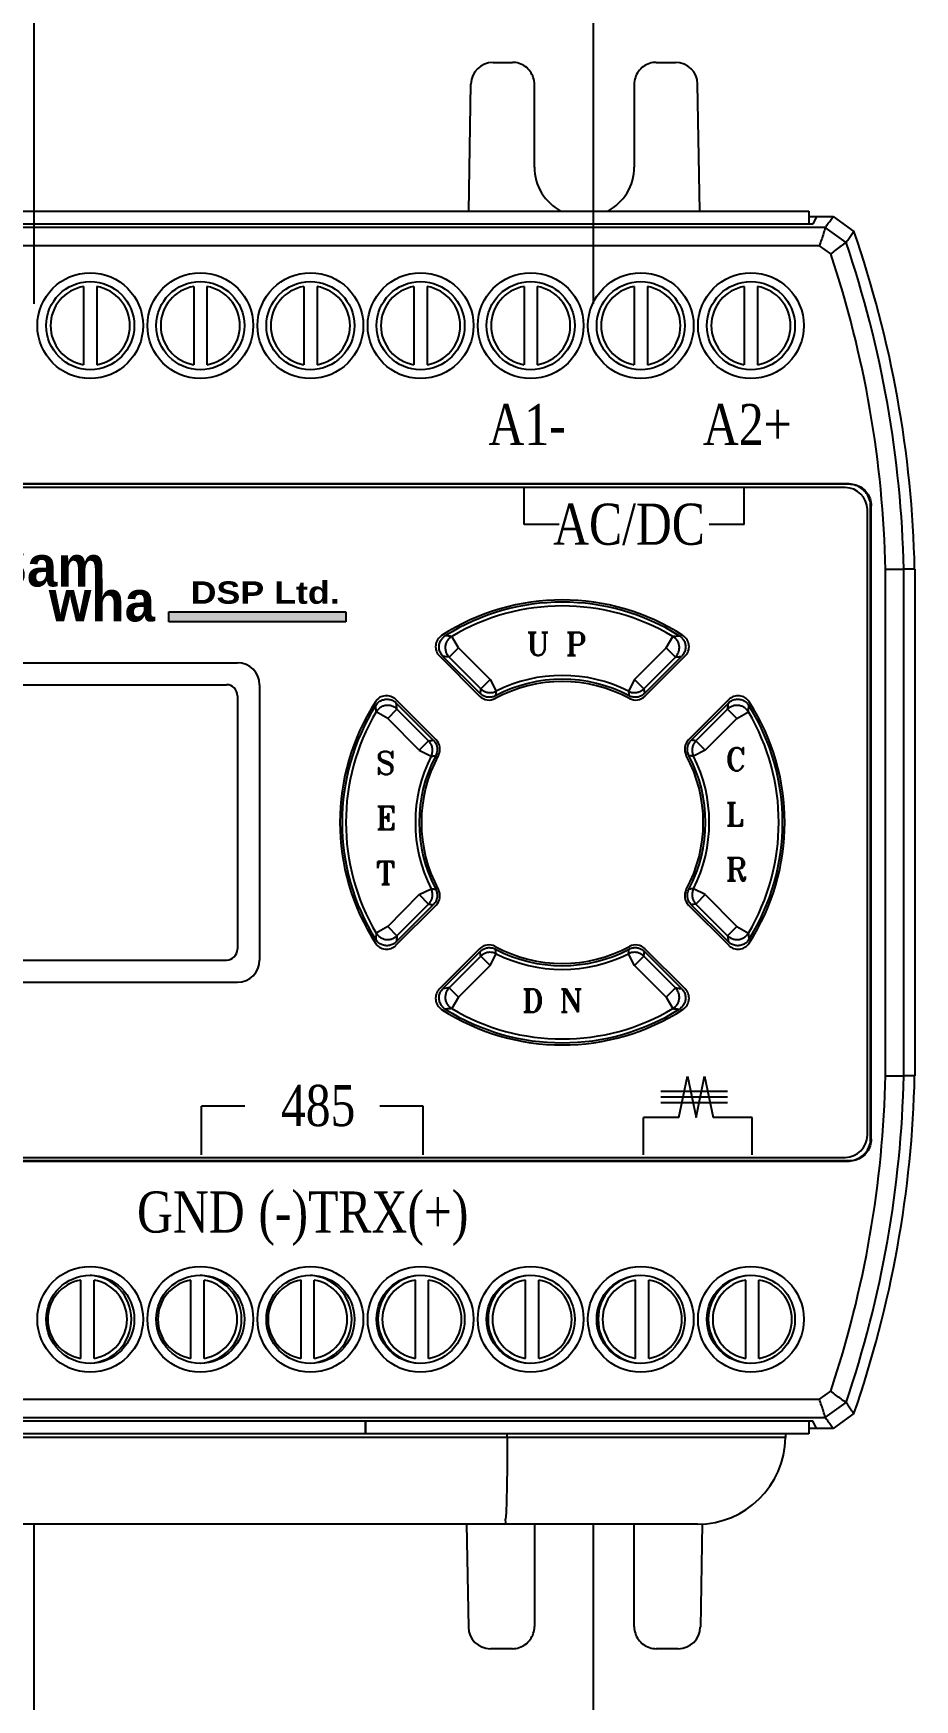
# Model space of a CAD drawing. Header units: millimetres. Extents: x 19 to 859, y 22 to 702.
# Drawn here: x 71.62 to 83.62, y 419.94 to 442.63 of the extents above; entities that cross this region are included whole.
import ezdxf
from ezdxf.enums import TextEntityAlignment as Align

# ---------------------------------------------------------------- set-up
doc = ezdxf.new("R2010")
doc.units = ezdxf.units.MM
for name, color, linetype in [('02___PRT_ALL_AXES', 7, 'Continuous'), ('03___PRT_ALL_CURVES', 7, 'Continuous'), ('40', 4, 'Continuous'), ('ASHADE', 7, 'Continuous')]:
    doc.layers.add(name, color=color, linetype=linetype)
doc.styles.add('SS', font='batang.ttc', dxfattribs={"width": 0.8})
doc.styles.get("Standard").update_dxf_attribs({"font": 'BareunDotumPro1.ttf'})
doc.styles.add('STYLE2', font='romant.shx')

msp = doc.modelspace()

# ---------------------------------------------------------------- hatches: boundary and pattern name
msp.add_hatch(color=5).paths.add_polyline_path([(73.464, 434.613), (73.464, 434.75), (75.872, 434.75), (75.872, 434.613)])

# ---------------------------------------------------------------- linework, layer by layer
at = {"color": 7, "linetype": 'Continuous'}
for p, q in [((77.878, 442.23), (78.142, 442.23)), ((80.102, 442.23), (80.365, 442.23)), ((77.548, 440.205), (77.578, 441.935)), ((78.442, 440.805), (78.442, 441.93)), ((79.802, 441.93), (79.802, 440.805)), ((80.695, 440.205), (80.665, 441.935)), ((67.103, 440.205), (82.178, 440.205)), ((82.178, 440.205), (82.178, 440.028)), ((82.404, 439.981), (60.84, 439.981)), ((82.236, 440.028), (61.008, 440.028)), ((82.178, 440.13), (82.51, 440.13)), ((82.286, 440.13), (82.236, 440.028)), ((82.688, 439.778), (82.404, 439.981)), ((82.51, 440.13), (82.793, 439.929)), ((82.324, 439.733), (60.919, 439.733)), ((82.478, 439.623), (82.324, 439.733)), ((72.301, 439.177), (72.301, 438.113)), ((72.481, 439.177), (72.481, 438.113)), ((73.801, 439.177), (73.801, 438.113)), ((73.981, 439.177), (73.981, 438.113)), ((75.301, 439.177), (75.301, 438.113)), ((75.481, 439.177), (75.481, 438.113)), ((76.801, 439.177), (76.801, 438.113)), ((76.981, 439.177), (76.981, 438.113)), ((78.301, 439.177), (78.301, 438.113)), ((78.481, 439.177), (78.481, 438.113)), ((79.801, 439.177), (79.801, 438.113)), ((79.981, 439.177), (79.981, 438.113)), ((81.301, 439.177), (81.301, 438.113)), ((81.481, 439.177), (81.481, 438.113)), ((82.729, 436.492), (60.514, 436.492)), ((82.722, 436.485), (60.522, 436.485)), ((82.677, 436.44), (60.567, 436.44)), ((78.301, 435.937), (78.301, 436.446)), ((81.301, 435.937), (81.301, 436.446)), ((82.729, 436.492), (82.722, 436.485)), ((82.977, 427.62), (82.977, 436.14)), ((83.029, 436.192), (83.022, 436.185)), ((83.022, 427.575), (83.022, 436.185)), ((83.029, 427.568), (83.029, 436.192)), ((83.225, 435.328), (83.473, 435.328)), ((83.225, 428.436), (83.225, 435.324)), ((83.622, 435.33), (83.473, 435.328)), ((83.473, 428.432), (83.473, 435.328)), ((83.622, 435.33), (83.622, 428.43)), ((77.407, 434.259), (77.315, 434.414)), ((80.237, 434.259), (80.329, 434.414)), ((77.149, 434.147), (77.696, 433.6)), ((77.196, 434.142), (77.701, 433.637)), ((77.407, 434.259), (77.28, 434.132)), ((77.28, 434.132), (77.711, 433.7)), ((77.407, 434.259), (77.838, 433.828)), ((79.805, 433.828), (80.237, 434.259)), ((79.932, 433.7), (80.364, 434.132)), ((79.942, 433.637), (80.447, 434.142)), ((79.948, 433.6), (80.495, 434.147)), ((80.237, 434.259), (80.364, 434.132)), ((77.838, 433.828), (77.711, 433.7)), ((77.838, 433.828), (77.92, 433.667)), ((79.805, 433.828), (79.724, 433.667)), ((79.805, 433.828), (79.932, 433.7)), ((76.443, 433.295), (76.288, 433.387)), ((76.443, 433.295), (76.57, 433.422)), ((77.102, 433.006), (76.555, 433.553)), ((77.065, 433), (76.56, 433.505)), ((77.001, 432.991), (76.57, 433.422)), ((81.089, 433.553), (80.542, 433.006)), ((81.084, 433.505), (80.579, 433)), ((81.074, 433.422), (80.642, 432.991)), ((81.201, 433.295), (81.074, 433.422)), ((81.201, 433.295), (81.356, 433.387)), ((76.874, 432.863), (76.443, 433.295)), ((81.201, 433.295), (80.77, 432.863)), ((76.874, 432.863), (77.001, 432.991)), ((80.77, 432.863), (80.642, 432.991)), ((76.874, 432.863), (77.035, 432.782)), ((80.77, 432.863), (80.609, 432.782)), ((76.443, 430.465), (76.874, 430.897)), ((76.874, 430.897), (77.035, 430.978)), ((76.874, 430.897), (77.001, 430.769)), ((80.77, 430.897), (80.609, 430.978)), ((80.77, 430.897), (80.642, 430.769)), ((80.77, 430.897), (81.201, 430.465)), ((76.555, 430.207), (77.102, 430.754)), ((76.56, 430.254), (77.065, 430.759)), ((76.57, 430.338), (77.001, 430.769)), ((80.542, 430.754), (81.089, 430.207)), ((80.579, 430.759), (81.084, 430.254)), ((80.642, 430.769), (81.074, 430.338)), ((76.443, 430.465), (76.288, 430.373)), ((76.443, 430.465), (76.57, 430.338)), ((81.201, 430.465), (81.074, 430.338)), ((81.201, 430.465), (81.356, 430.373)), ((77.696, 430.16), (77.149, 429.613)), ((77.701, 430.123), (77.196, 429.618)), ((77.711, 430.059), (77.28, 429.628)), ((77.838, 429.932), (77.711, 430.059)), ((77.838, 429.932), (77.92, 430.093)), ((79.805, 429.932), (79.724, 430.093)), ((79.805, 429.932), (79.932, 430.059)), ((80.364, 429.628), (79.932, 430.059)), ((80.447, 429.618), (79.942, 430.123)), ((80.495, 429.613), (79.948, 430.16)), ((77.838, 429.932), (77.407, 429.501)), ((80.237, 429.501), (79.805, 429.932)), ((77.407, 429.501), (77.28, 429.628)), ((80.237, 429.501), (80.364, 429.628)), ((77.407, 429.501), (77.315, 429.346)), ((80.237, 429.501), (80.329, 429.346)), ((83.225, 428.432), (83.473, 428.432)), ((83.622, 428.43), (83.473, 428.432)), ((73.909, 427.355), (73.909, 428.018)), ((76.928, 427.355), (76.928, 428.018)), ((79.93, 427.355), (79.93, 427.864)), ((81.41, 427.355), (81.41, 427.864)), ((83.029, 427.568), (83.022, 427.575)), ((60.514, 427.268), (82.729, 427.268)), ((60.522, 427.275), (82.722, 427.275)), ((60.567, 427.32), (82.677, 427.32)), ((82.729, 427.268), (82.722, 427.275)), ((72.263, 424.583), (72.263, 425.647)), ((72.443, 424.583), (72.443, 425.647)), ((73.763, 424.583), (73.763, 425.647)), ((73.943, 424.583), (73.943, 425.647)), ((75.263, 424.583), (75.263, 425.647)), ((75.443, 424.583), (75.443, 425.647)), ((76.82, 424.583), (76.82, 425.647)), ((77, 424.583), (77, 425.647)), ((78.32, 424.583), (78.32, 425.647)), ((78.5, 424.583), (78.5, 425.647)), ((79.82, 424.583), (79.82, 425.647)), ((80, 424.583), (80, 425.647)), ((81.32, 424.583), (81.32, 425.647)), ((81.5, 424.583), (81.5, 425.647)), ((82.324, 424.027), (82.478, 424.137)), ((60.919, 424.027), (82.324, 424.027)), ((82.404, 423.779), (82.688, 423.982)), ((60.84, 423.779), (82.404, 423.779)), ((61.008, 423.732), (82.236, 423.732)), ((76.141, 423.732), (76.141, 423.555)), ((76.141, 423.555), (76.141, 423.732)), ((82.179, 423.732), (82.179, 423.555)), ((82.51, 423.63), (82.179, 423.63)), ((82.286, 423.63), (82.236, 423.732)), ((82.793, 423.831), (82.51, 423.63)), ((76.141, 423.555), (61.066, 423.555)), ((81.863, 423.504), (61.381, 423.504)), ((82.179, 423.555), (76.141, 423.555)), ((78.072, 423.504), (78.072, 423.555)), ((81.864, 423.555), (81.863, 423.504)), ((80.663, 422.325), (62.58, 422.325)), ((77.517, 422.325), (77.542, 420.925)), ((78.442, 422.325), (78.442, 420.93)), ((79.802, 420.93), (79.802, 422.325)), ((80.727, 422.332), (80.702, 420.925)), ((78.142, 420.63), (77.842, 420.63)), ((80.402, 420.63), (80.102, 420.63))]:
    msp.add_line(p, q, dxfattribs=at)
for p, q in [((78.781, 435.937), (78.301, 435.937)), ((81.301, 435.937), (80.822, 435.937)), ((80.409, 427.864), (80.526, 428.425)), ((80.526, 428.425), (80.643, 427.864)), ((80.643, 427.864), (80.76, 428.425)), ((80.76, 428.425), (80.877, 427.864)), ((80.164, 428.222), (81.074, 428.222)), ((74.498, 428.018), (73.909, 428.018)), ((76.928, 428.018), (76.338, 428.018)), ((80.164, 428.145), (81.074, 428.145)), ((80.164, 428.067), (81.074, 428.067)), ((80.409, 427.864), (79.93, 427.864)), ((81.41, 427.864), (80.877, 427.864))]:
    msp.add_line(p, q)
at = {"color": 5}
for p, q in [((73.464, 434.75), (75.872, 434.75)), ((73.464, 434.613), (73.464, 434.75)), ((75.872, 434.75), (75.872, 434.613)), ((75.872, 434.613), (73.464, 434.613))]:
    msp.add_line(p, q, dxfattribs=at)
at = {"color": 7, "linetype": 'Continuous'}
for centre, radius in [((72.391, 438.645), 0.72), ((73.891, 438.645), 0.72), ((75.391, 438.645), 0.72), ((76.891, 438.645), 0.72), ((78.391, 438.645), 0.72), ((79.891, 438.645), 0.72), ((81.391, 438.645), 0.72), ((72.391, 438.645), 0.6), ((73.891, 438.645), 0.6), ((75.391, 438.645), 0.6), ((76.891, 438.645), 0.6), ((78.391, 438.645), 0.6), ((79.891, 438.645), 0.6), ((81.391, 438.645), 0.6), ((72.391, 425.115), 0.72), ((72.391, 425.115), 0.6), ((73.891, 425.115), 0.72), ((73.891, 425.115), 0.6), ((75.391, 425.115), 0.72), ((75.391, 425.115), 0.6), ((76.891, 425.115), 0.72), ((76.891, 425.115), 0.6), ((78.391, 425.115), 0.72), ((78.391, 425.115), 0.6), ((79.891, 425.115), 0.72), ((79.891, 425.115), 0.6), ((81.391, 425.115), 0.72), ((81.391, 425.115), 0.6)]:
    msp.add_circle(centre, radius, dxfattribs=at)
for centre, radius, start, end in [((77.878, 441.93), 0.3, 90, 179), ((80.365, 441.93), 0.3, 1, 90), ((79.122, 440.805), 0.68, 180, 242.3898), ((79.122, 440.805), 0.68, 297.6102, 0), ((68.625, 435.003), 14.851, 1.2571, 18.7561), ((68.625, 435.003), 15, 1.2509, 19.1721), ((68.625, 435.003), 14.603, 1.2604, 18.4439), ((72.391, 438.645), 0.54, 99.5941, 260.4059), ((72.391, 438.645), 0.54, 279.5941, 80.4059), ((73.891, 438.645), 0.54, 99.5941, 260.4059), ((73.891, 438.645), 0.54, 279.5941, 80.4059), ((75.391, 438.645), 0.54, 99.5941, 260.4059), ((75.391, 438.645), 0.54, 279.5941, 80.4059), ((76.891, 438.645), 0.54, 99.5941, 260.4059), ((76.891, 438.645), 0.54, 279.5941, 80.4059), ((78.391, 438.645), 0.54, 99.5941, 260.4059), ((78.391, 438.645), 0.54, 279.5941, 80.4059), ((79.891, 438.645), 0.54, 99.5941, 260.4059), ((79.891, 438.645), 0.54, 279.5941, 80.4059), ((81.391, 438.645), 0.54, 99.5941, 260.4059), ((81.391, 438.645), 0.54, 279.5941, 80.4059), ((82.677, 436.14), 0.3, 0, 90), ((78.822, 431.88), 3.03, 57.1532, 122.8468), ((78.822, 431.88), 3, 57.9075, 122.0925), ((78.822, 431.88), 2.948, 59.2614, 120.7386), ((77.276, 434.274), 0.18, 122.8468, 225), ((80.368, 434.274), 0.18, 315, 57.1532), ((78.822, 431.88), 1.95, 62.2028, 117.7972), ((78.822, 431.88), 2.002, 63.2117, 116.7883), ((76.427, 433.426), 0.18, 45, 147.1532), ((78.822, 431.88), 1.92, 61.6015, 118.3985), ((81.216, 433.426), 0.18, 32.8468, 135), ((78.822, 431.88), 3.03, 147.1532, 212.8468), ((78.822, 431.88), 3, 147.9075, 212.0925), ((78.822, 431.88), 2.948, 149.2614, 210.7386), ((77.823, 433.727), 0.18, 225, 298.3985), ((79.821, 433.727), 0.18, 241.6015, 315), ((78.822, 431.88), 2.948, 329.2614, 30.7386), ((78.822, 431.88), 3, 327.9075, 32.0925), ((78.822, 431.88), 3.03, 327.1532, 32.8468), ((76.975, 432.879), 0.18, 331.6015, 45), ((80.669, 432.879), 0.18, 135, 208.3985), ((78.822, 431.88), 2.002, 153.2117, 206.7883), ((78.822, 431.88), 1.95, 152.2028, 207.7972), ((78.822, 431.88), 1.92, 151.6015, 208.3985), ((78.822, 431.88), 1.92, 331.6015, 28.3985), ((78.822, 431.88), 1.95, 332.2028, 27.7972), ((78.822, 431.88), 2.002, 333.2117, 26.7883), ((76.975, 430.881), 0.18, 315, 28.3985), ((80.669, 430.881), 0.18, 151.6015, 225), ((76.427, 430.334), 0.18, 212.8468, 315), ((77.823, 430.033), 0.18, 61.6015, 135), ((79.821, 430.033), 0.18, 45, 118.3985), ((81.216, 430.334), 0.18, 225, 327.1532), ((78.822, 431.88), 1.92, 241.6015, 298.3985), ((78.822, 431.88), 1.95, 242.2028, 297.7972), ((78.822, 431.88), 2.002, 243.2117, 296.7883), ((77.276, 429.486), 0.18, 135, 237.1532), ((80.368, 429.486), 0.18, 302.8468, 45), ((78.822, 431.88), 3.03, 237.1532, 302.8468), ((78.822, 431.88), 3, 237.9075, 302.0925), ((78.822, 431.88), 2.948, 239.2614, 300.7386), ((68.625, 428.757), 14.603, 341.5561, 358.7396), ((68.625, 428.757), 14.851, 341.2439, 358.7429), ((68.625, 428.757), 15, 340.8279, 358.7491), ((82.677, 427.62), 0.3, 270, 0), ((72.353, 425.115), 0.54, 99.5941, 260.4059), ((72.353, 425.115), 0.54, 279.5941, 80.4059), ((73.853, 425.115), 0.54, 99.5941, 260.4059), ((73.853, 425.115), 0.54, 279.5941, 80.4059), ((75.353, 425.115), 0.54, 99.5941, 260.4059), ((75.353, 425.115), 0.54, 279.5941, 80.4059), ((76.91, 425.115), 0.54, 99.5941, 260.4059), ((76.91, 425.115), 0.54, 279.5941, 80.4059), ((78.41, 425.115), 0.54, 99.5941, 260.4059), ((78.41, 425.115), 0.54, 279.5941, 80.4059), ((79.91, 425.115), 0.54, 99.5941, 260.4059), ((79.91, 425.115), 0.54, 279.5941, 80.4059), ((81.41, 425.115), 0.54, 99.5941, 260.4059), ((81.41, 425.115), 0.54, 279.5941, 80.4059), ((80.663, 423.525), 1.2, 270, 359), ((77.842, 420.93), 0.3, 181, 270), ((80.402, 420.93), 0.3, 270, 359)]:
    msp.add_arc(centre, radius, start, end, dxfattribs=at)
for points, knots in [([(78.442, 441.93), (78.442, 441.961), (78.432, 442.024), (78.388, 442.109), (78.321, 442.177), (78.236, 442.22), (78.173, 442.23), (78.142, 442.23)], [0, 0, 0, 0, 0.0938533, 0.1877121, 0.2815799, 0.3754568, 0.4693391, 0.4693391, 0.4693391, 0.4693391]), ([(80.102, 442.23), (80.071, 442.23), (80.008, 442.22), (79.923, 442.177), (79.855, 442.109), (79.812, 442.024), (79.802, 441.961), (79.802, 441.93)], [0, 0, 0, 0, 0.0938824, 0.1877592, 0.281627, 0.3754859, 0.4693391, 0.4693391, 0.4693391, 0.4693391]), ([(82.404, 439.981), (82.395, 439.954), (82.381, 439.899), (82.352, 439.817), (82.334, 439.761), (82.324, 439.733)], [0, 0, 0, 0, 0.0848624, 0.1719809, 0.2609261, 0.2609261, 0.2609261, 0.2609261]), ([(82.404, 439.981), (82.414, 439.996), (82.438, 440.028), (82.473, 440.078), (82.498, 440.113), (82.51, 440.13)], [0, 0, 0, 0, 0.0534626, 0.1191252, 0.1827756, 0.1827756, 0.1827756, 0.1827756]), ([(82.688, 439.778), (82.666, 439.761), (82.617, 439.73), (82.549, 439.675), (82.502, 439.641), (82.478, 439.623)], [0, 0, 0, 0, 0.0847388, 0.1718955, 0.2610351, 0.2610351, 0.2610351, 0.2610351]), ([(82.688, 439.778), (82.698, 439.792), (82.721, 439.825), (82.756, 439.875), (82.781, 439.911), (82.793, 439.929)], [0, 0, 0, 0, 0.0538377, 0.119958, 0.1840487, 0.1840487, 0.1840487, 0.1840487]), ([(83.022, 436.185), (83.022, 436.216), (83.012, 436.279), (82.969, 436.364), (82.901, 436.432), (82.816, 436.475), (82.753, 436.485), (82.722, 436.485)], [0, 0, 0, 0, 0.093858, 0.1877007, 0.2815376, 0.3753803, 0.4692384, 0.4692384, 0.4692384, 0.4692384]), ([(82.729, 436.492), (82.76, 436.492), (82.823, 436.482), (82.908, 436.439), (82.976, 436.372), (83.019, 436.287), (83.029, 436.224), (83.029, 436.192)], [0, 0, 0, 0, 0.093858, 0.1877008, 0.2815377, 0.3753804, 0.4692384, 0.4692384, 0.4692384, 0.4692384]), ([(77.165, 434.185), (77.156, 434.201), (77.144, 434.235), (77.142, 434.29), (77.156, 434.342), (77.176, 434.373), (77.188, 434.387)], [0, 0, 0, 0, 0.05449, 0.107938, 0.1612581, 0.2156554, 0.2156554, 0.2156554, 0.2156554]), ([(77.315, 434.414), (77.302, 434.406), (77.277, 434.386), (77.249, 434.349), (77.231, 434.305), (77.225, 434.258), (77.231, 434.211), (77.25, 434.168), (77.269, 434.143), (77.28, 434.132)], [0, 0, 0, 0, 0.0466256, 0.0932466, 0.1398794, 0.1865136, 0.2331468, 0.2797658, 0.3263998, 0.3263998, 0.3263998, 0.3263998]), ([(77.315, 434.414), (77.305, 434.415), (77.286, 434.417), (77.257, 434.419), (77.238, 434.421), (77.228, 434.422)], [0, 0, 0, 0, 0.02938021, 0.05851312, 0.08740451, 0.08740451, 0.08740451, 0.08740451]), ([(80.329, 434.414), (80.338, 434.415), (80.358, 434.417), (80.387, 434.419), (80.406, 434.421), (80.416, 434.422)], [0, 0, 0, 0, 0.02938021, 0.05851312, 0.08740451, 0.08740451, 0.08740451, 0.08740451]), ([(80.364, 434.132), (80.375, 434.143), (80.394, 434.168), (80.412, 434.211), (80.418, 434.258), (80.413, 434.305), (80.395, 434.349), (80.367, 434.386), (80.342, 434.406), (80.329, 434.414)], [0, 0, 0, 0, 0.046626, 0.0932469, 0.1398796, 0.1865139, 0.233147, 0.279766, 0.3263998, 0.3263998, 0.3263998, 0.3263998]), ([(80.456, 434.387), (80.467, 434.374), (80.487, 434.344), (80.501, 434.291), (80.5, 434.236), (80.488, 434.201), (80.479, 434.185)], [0, 0, 0, 0, 0.0534734, 0.1067582, 0.1607868, 0.2158657, 0.2158657, 0.2158657, 0.2158657]), ([(77.28, 434.132), (77.27, 434.133), (77.252, 434.135), (77.224, 434.139), (77.205, 434.141), (77.196, 434.142)], [0, 0, 0, 0, 0.02823034, 0.05623659, 0.08402378, 0.08402378, 0.08402378, 0.08402378]), ([(80.364, 434.132), (80.373, 434.133), (80.392, 434.135), (80.42, 434.139), (80.438, 434.141), (80.447, 434.142)], [0, 0, 0, 0, 0.02823034, 0.05623659, 0.08402378, 0.08402378, 0.08402378, 0.08402378]), ([(77.711, 433.7), (77.71, 433.693), (77.708, 433.679), (77.705, 433.658), (77.702, 433.644), (77.701, 433.637)], [0, 0, 0, 0, 0.02131349, 0.04276592, 0.06435893, 0.06435893, 0.06435893, 0.06435893]), ([(77.711, 433.7), (77.722, 433.69), (77.746, 433.671), (77.787, 433.653), (77.832, 433.646), (77.878, 433.65), (77.906, 433.66), (77.92, 433.667)], [0, 0, 0, 0, 0.0449694, 0.0899307, 0.1348985, 0.1798573, 0.2248377, 0.2248377, 0.2248377, 0.2248377]), ([(77.87, 433.589), (77.855, 433.585), (77.824, 433.582), (77.778, 433.589), (77.75, 433.601), (77.737, 433.609)], [0, 0, 0, 0, 0.0460856, 0.0917071, 0.1370934, 0.1370934, 0.1370934, 0.1370934]), ([(77.92, 433.667), (77.919, 433.66), (77.917, 433.646), (77.915, 433.626), (77.913, 433.612), (77.912, 433.605)], [0, 0, 0, 0, 0.02072148, 0.04156853, 0.06254232, 0.06254232, 0.06254232, 0.06254232]), ([(79.724, 433.667), (79.737, 433.66), (79.766, 433.65), (79.811, 433.646), (79.856, 433.653), (79.898, 433.671), (79.922, 433.69), (79.932, 433.7)], [0, 0, 0, 0, 0.0449723, 0.0899326, 0.1349004, 0.1798594, 0.2248377, 0.2248377, 0.2248377, 0.2248377]), ([(79.724, 433.667), (79.725, 433.66), (79.727, 433.646), (79.729, 433.626), (79.73, 433.612), (79.731, 433.605)], [0, 0, 0, 0, 0.02072148, 0.04156853, 0.06254232, 0.06254232, 0.06254232, 0.06254232]), ([(79.906, 433.609), (79.893, 433.601), (79.865, 433.589), (79.819, 433.582), (79.789, 433.585), (79.774, 433.589)], [0, 0, 0, 0, 0.0457598, 0.0912892, 0.1371128, 0.1371128, 0.1371128, 0.1371128]), ([(79.932, 433.7), (79.934, 433.693), (79.936, 433.679), (79.939, 433.658), (79.941, 433.644), (79.942, 433.637)], [0, 0, 0, 0, 0.02131349, 0.04276592, 0.06435893, 0.06435893, 0.06435893, 0.06435893]), ([(76.288, 433.387), (76.287, 433.397), (76.285, 433.416), (76.283, 433.445), (76.281, 433.464), (76.28, 433.474)], [0, 0, 0, 0, 0.02938021, 0.05851312, 0.08740451, 0.08740451, 0.08740451, 0.08740451]), ([(76.57, 433.422), (76.559, 433.433), (76.534, 433.452), (76.49, 433.47), (76.444, 433.477), (76.397, 433.471), (76.353, 433.453), (76.315, 433.425), (76.296, 433.4), (76.288, 433.387)], [0, 0, 0, 0, 0.046626, 0.0932469, 0.1398796, 0.1865139, 0.233147, 0.279766, 0.3263998, 0.3263998, 0.3263998, 0.3263998]), ([(76.314, 433.514), (76.328, 433.525), (76.358, 433.545), (76.411, 433.56), (76.466, 433.558), (76.501, 433.546), (76.517, 433.537)], [0, 0, 0, 0, 0.0534734, 0.1067582, 0.1607868, 0.2158657, 0.2158657, 0.2158657, 0.2158657]), ([(76.57, 433.422), (76.569, 433.431), (76.566, 433.45), (76.563, 433.478), (76.561, 433.496), (76.56, 433.505)], [0, 0, 0, 0, 0.02823034, 0.05623659, 0.08402378, 0.08402378, 0.08402378, 0.08402378]), ([(81.074, 433.422), (81.075, 433.431), (81.077, 433.45), (81.081, 433.478), (81.083, 433.496), (81.084, 433.505)], [0, 0, 0, 0, 0.02823034, 0.05623659, 0.08402378, 0.08402378, 0.08402378, 0.08402378]), ([(81.356, 433.387), (81.348, 433.4), (81.328, 433.425), (81.29, 433.453), (81.247, 433.471), (81.2, 433.477), (81.153, 433.47), (81.11, 433.452), (81.085, 433.433), (81.074, 433.422)], [0, 0, 0, 0, 0.0466256, 0.0932466, 0.1398794, 0.1865136, 0.2331468, 0.2797658, 0.3263998, 0.3263998, 0.3263998, 0.3263998]), ([(81.126, 433.537), (81.142, 433.546), (81.177, 433.558), (81.232, 433.56), (81.284, 433.546), (81.315, 433.526), (81.329, 433.514)], [0, 0, 0, 0, 0.05449, 0.107938, 0.1612581, 0.2156554, 0.2156554, 0.2156554, 0.2156554]), ([(81.356, 433.387), (81.357, 433.397), (81.358, 433.416), (81.361, 433.445), (81.363, 433.464), (81.363, 433.474)], [0, 0, 0, 0, 0.02938021, 0.05851312, 0.08740451, 0.08740451, 0.08740451, 0.08740451]), ([(77.001, 432.991), (77.008, 432.992), (77.022, 432.994), (77.044, 432.997), (77.058, 432.999), (77.065, 433)], [0, 0, 0, 0, 0.02131349, 0.04276592, 0.06435893, 0.06435893, 0.06435893, 0.06435893]), ([(77.035, 432.782), (77.041, 432.796), (77.052, 432.824), (77.056, 432.869), (77.049, 432.914), (77.03, 432.956), (77.012, 432.98), (77.001, 432.991)], [0, 0, 0, 0, 0.0449723, 0.0899326, 0.1349004, 0.1798594, 0.2248377, 0.2248377, 0.2248377, 0.2248377]), ([(77.093, 432.965), (77.1, 432.951), (77.113, 432.923), (77.119, 432.877), (77.116, 432.847), (77.113, 432.832)], [0, 0, 0, 0, 0.0457598, 0.0912892, 0.1371128, 0.1371128, 0.1371128, 0.1371128]), ([(80.531, 432.832), (80.527, 432.847), (80.524, 432.878), (80.531, 432.924), (80.543, 432.952), (80.551, 432.965)], [0, 0, 0, 0, 0.0460856, 0.0917071, 0.1370934, 0.1370934, 0.1370934, 0.1370934]), ([(80.642, 432.991), (80.635, 432.992), (80.621, 432.994), (80.6, 432.997), (80.586, 432.999), (80.579, 433)], [0, 0, 0, 0, 0.02131349, 0.04276592, 0.06435893, 0.06435893, 0.06435893, 0.06435893]), ([(80.642, 432.991), (80.632, 432.98), (80.613, 432.956), (80.595, 432.914), (80.588, 432.869), (80.592, 432.824), (80.602, 432.796), (80.609, 432.782)], [0, 0, 0, 0, 0.0449694, 0.0899307, 0.1348985, 0.1798573, 0.2248377, 0.2248377, 0.2248377, 0.2248377]), ([(77.035, 432.782), (77.042, 432.783), (77.055, 432.785), (77.076, 432.787), (77.09, 432.789), (77.097, 432.789)], [0, 0, 0, 0, 0.02072148, 0.04156853, 0.06254232, 0.06254232, 0.06254232, 0.06254232]), ([(80.609, 432.782), (80.602, 432.783), (80.588, 432.785), (80.568, 432.787), (80.554, 432.789), (80.547, 432.789)], [0, 0, 0, 0, 0.02072148, 0.04156853, 0.06254232, 0.06254232, 0.06254232, 0.06254232]), ([(77.001, 430.769), (77.012, 430.78), (77.03, 430.804), (77.049, 430.846), (77.056, 430.89), (77.052, 430.936), (77.041, 430.964), (77.035, 430.978)], [0, 0, 0, 0, 0.0449694, 0.0899307, 0.1348985, 0.1798573, 0.2248377, 0.2248377, 0.2248377, 0.2248377]), ([(77.035, 430.978), (77.042, 430.977), (77.055, 430.975), (77.076, 430.973), (77.09, 430.971), (77.097, 430.971)], [0, 0, 0, 0, 0.02072148, 0.04156853, 0.06254232, 0.06254232, 0.06254232, 0.06254232]), ([(77.113, 430.928), (77.116, 430.913), (77.119, 430.882), (77.112, 430.836), (77.1, 430.808), (77.093, 430.795)], [0, 0, 0, 0, 0.0460856, 0.0917071, 0.1370934, 0.1370934, 0.1370934, 0.1370934]), ([(80.551, 430.795), (80.543, 430.809), (80.531, 430.837), (80.524, 430.882), (80.527, 430.913), (80.531, 430.928)], [0, 0, 0, 0, 0.0457598, 0.0912892, 0.1371128, 0.1371128, 0.1371128, 0.1371128]), ([(80.609, 430.978), (80.602, 430.977), (80.588, 430.975), (80.568, 430.973), (80.554, 430.971), (80.547, 430.971)], [0, 0, 0, 0, 0.02072148, 0.04156853, 0.06254232, 0.06254232, 0.06254232, 0.06254232]), ([(80.609, 430.978), (80.602, 430.964), (80.592, 430.936), (80.588, 430.89), (80.595, 430.846), (80.613, 430.804), (80.632, 430.78), (80.642, 430.769)], [0, 0, 0, 0, 0.0449723, 0.0899326, 0.1349004, 0.1798594, 0.2248377, 0.2248377, 0.2248377, 0.2248377]), ([(77.001, 430.769), (77.008, 430.768), (77.022, 430.766), (77.044, 430.763), (77.058, 430.761), (77.065, 430.759)], [0, 0, 0, 0, 0.02131349, 0.04276592, 0.06435893, 0.06435893, 0.06435893, 0.06435893]), ([(80.642, 430.769), (80.635, 430.768), (80.621, 430.766), (80.6, 430.763), (80.586, 430.761), (80.579, 430.759)], [0, 0, 0, 0, 0.02131349, 0.04276592, 0.06435893, 0.06435893, 0.06435893, 0.06435893]), ([(76.288, 430.373), (76.287, 430.363), (76.285, 430.344), (76.283, 430.315), (76.281, 430.296), (76.28, 430.286)], [0, 0, 0, 0, 0.02938021, 0.05851312, 0.08740451, 0.08740451, 0.08740451, 0.08740451]), ([(76.288, 430.373), (76.296, 430.36), (76.315, 430.335), (76.353, 430.307), (76.397, 430.289), (76.444, 430.283), (76.49, 430.29), (76.534, 430.308), (76.559, 430.327), (76.57, 430.338)], [0, 0, 0, 0, 0.0466256, 0.0932466, 0.1398794, 0.1865136, 0.2331468, 0.2797658, 0.3263998, 0.3263998, 0.3263998, 0.3263998]), ([(76.517, 430.223), (76.501, 430.214), (76.467, 430.202), (76.412, 430.2), (76.359, 430.214), (76.329, 430.234), (76.315, 430.246)], [0, 0, 0, 0, 0.05449, 0.107938, 0.1612581, 0.2156554, 0.2156554, 0.2156554, 0.2156554]), ([(76.57, 430.338), (76.569, 430.329), (76.566, 430.31), (76.563, 430.282), (76.561, 430.264), (76.56, 430.254)], [0, 0, 0, 0, 0.02823034, 0.05623659, 0.08402378, 0.08402378, 0.08402378, 0.08402378]), ([(81.074, 430.338), (81.085, 430.327), (81.11, 430.308), (81.153, 430.29), (81.2, 430.283), (81.247, 430.289), (81.29, 430.307), (81.328, 430.335), (81.348, 430.36), (81.356, 430.373)], [0, 0, 0, 0, 0.046626, 0.0932469, 0.1398796, 0.1865139, 0.233147, 0.279766, 0.3263998, 0.3263998, 0.3263998, 0.3263998]), ([(81.074, 430.338), (81.075, 430.329), (81.077, 430.31), (81.081, 430.282), (81.083, 430.264), (81.084, 430.254)], [0, 0, 0, 0, 0.02823034, 0.05623659, 0.08402378, 0.08402378, 0.08402378, 0.08402378]), ([(81.329, 430.246), (81.316, 430.234), (81.285, 430.215), (81.233, 430.2), (81.178, 430.202), (81.143, 430.214), (81.127, 430.223)], [0, 0, 0, 0, 0.0534734, 0.1067582, 0.1607868, 0.2158657, 0.2158657, 0.2158657, 0.2158657]), ([(81.356, 430.373), (81.357, 430.363), (81.358, 430.344), (81.361, 430.315), (81.363, 430.296), (81.363, 430.286)], [0, 0, 0, 0, 0.02938021, 0.05851312, 0.08740451, 0.08740451, 0.08740451, 0.08740451]), ([(77.711, 430.059), (77.71, 430.066), (77.708, 430.081), (77.705, 430.102), (77.702, 430.116), (77.701, 430.123)], [0, 0, 0, 0, 0.02131349, 0.04276592, 0.06435893, 0.06435893, 0.06435893, 0.06435893]), ([(77.92, 430.093), (77.906, 430.1), (77.878, 430.11), (77.832, 430.114), (77.787, 430.107), (77.746, 430.089), (77.722, 430.07), (77.711, 430.059)], [0, 0, 0, 0, 0.0449723, 0.0899326, 0.1349004, 0.1798594, 0.2248377, 0.2248377, 0.2248377, 0.2248377]), ([(77.737, 430.151), (77.75, 430.159), (77.779, 430.171), (77.824, 430.178), (77.855, 430.174), (77.87, 430.171)], [0, 0, 0, 0, 0.0457598, 0.0912892, 0.1371128, 0.1371128, 0.1371128, 0.1371128]), ([(77.92, 430.093), (77.919, 430.1), (77.917, 430.113), (77.915, 430.134), (77.913, 430.148), (77.912, 430.155)], [0, 0, 0, 0, 0.02072148, 0.04156853, 0.06254232, 0.06254232, 0.06254232, 0.06254232]), ([(79.724, 430.093), (79.725, 430.1), (79.727, 430.113), (79.729, 430.134), (79.73, 430.148), (79.731, 430.155)], [0, 0, 0, 0, 0.02072148, 0.04156853, 0.06254232, 0.06254232, 0.06254232, 0.06254232]), ([(79.932, 430.059), (79.922, 430.07), (79.898, 430.089), (79.856, 430.107), (79.811, 430.114), (79.766, 430.11), (79.737, 430.1), (79.724, 430.093)], [0, 0, 0, 0, 0.0449694, 0.0899307, 0.1348985, 0.1798573, 0.2248377, 0.2248377, 0.2248377, 0.2248377]), ([(79.774, 430.171), (79.789, 430.175), (79.82, 430.178), (79.865, 430.171), (79.894, 430.158), (79.907, 430.151)], [0, 0, 0, 0, 0.0460856, 0.0917071, 0.1370934, 0.1370934, 0.1370934, 0.1370934]), ([(79.932, 430.059), (79.934, 430.066), (79.936, 430.081), (79.939, 430.102), (79.941, 430.116), (79.942, 430.123)], [0, 0, 0, 0, 0.02131349, 0.04276592, 0.06435893, 0.06435893, 0.06435893, 0.06435893]), ([(77.188, 429.372), (77.176, 429.386), (77.157, 429.416), (77.142, 429.469), (77.144, 429.524), (77.156, 429.559), (77.164, 429.575)], [0, 0, 0, 0, 0.0534734, 0.1067582, 0.1607868, 0.2158657, 0.2158657, 0.2158657, 0.2158657]), ([(77.28, 429.628), (77.27, 429.627), (77.252, 429.625), (77.224, 429.621), (77.205, 429.619), (77.196, 429.618)], [0, 0, 0, 0, 0.02823034, 0.05623659, 0.08402378, 0.08402378, 0.08402378, 0.08402378]), ([(77.28, 429.628), (77.269, 429.617), (77.25, 429.592), (77.231, 429.548), (77.225, 429.502), (77.231, 429.455), (77.249, 429.411), (77.277, 429.374), (77.302, 429.354), (77.315, 429.346)], [0, 0, 0, 0, 0.046626, 0.0932469, 0.1398796, 0.1865139, 0.233147, 0.279766, 0.3263998, 0.3263998, 0.3263998, 0.3263998]), ([(80.329, 429.346), (80.342, 429.354), (80.367, 429.374), (80.395, 429.411), (80.413, 429.455), (80.418, 429.502), (80.412, 429.548), (80.394, 429.592), (80.375, 429.617), (80.364, 429.628)], [0, 0, 0, 0, 0.0466256, 0.0932466, 0.1398794, 0.1865136, 0.2331468, 0.2797658, 0.3263998, 0.3263998, 0.3263998, 0.3263998]), ([(80.364, 429.628), (80.373, 429.627), (80.392, 429.625), (80.42, 429.621), (80.438, 429.619), (80.447, 429.618)], [0, 0, 0, 0, 0.02823034, 0.05623659, 0.08402378, 0.08402378, 0.08402378, 0.08402378]), ([(80.479, 429.575), (80.487, 429.559), (80.5, 429.525), (80.502, 429.47), (80.487, 429.418), (80.468, 429.387), (80.456, 429.373)], [0, 0, 0, 0, 0.05449, 0.107938, 0.1612581, 0.2156554, 0.2156554, 0.2156554, 0.2156554]), ([(77.315, 429.346), (77.305, 429.345), (77.286, 429.343), (77.257, 429.341), (77.238, 429.339), (77.228, 429.338)], [0, 0, 0, 0, 0.02938021, 0.05851312, 0.08740451, 0.08740451, 0.08740451, 0.08740451]), ([(80.329, 429.346), (80.338, 429.345), (80.358, 429.343), (80.387, 429.341), (80.406, 429.339), (80.416, 429.338)], [0, 0, 0, 0, 0.02938021, 0.05851312, 0.08740451, 0.08740451, 0.08740451, 0.08740451]), ([(82.722, 427.275), (82.753, 427.275), (82.816, 427.285), (82.901, 427.328), (82.969, 427.396), (83.012, 427.481), (83.022, 427.544), (83.022, 427.575)], [0, 0, 0, 0, 0.093858, 0.1877007, 0.2815376, 0.3753803, 0.4692384, 0.4692384, 0.4692384, 0.4692384]), ([(83.029, 427.568), (83.029, 427.536), (83.019, 427.473), (82.976, 427.388), (82.908, 427.321), (82.823, 427.278), (82.76, 427.268), (82.729, 427.268)], [0, 0, 0, 0, 0.093858, 0.1877008, 0.2815377, 0.3753804, 0.4692384, 0.4692384, 0.4692384, 0.4692384]), ([(82.688, 423.982), (82.666, 423.999), (82.617, 424.03), (82.549, 424.084), (82.502, 424.119), (82.478, 424.137)], [0, 0, 0, 0, 0.0847403, 0.171897, 0.261035, 0.261035, 0.261035, 0.261035]), ([(82.404, 423.779), (82.395, 423.806), (82.381, 423.861), (82.352, 423.943), (82.334, 423.999), (82.324, 424.027)], [0, 0, 0, 0, 0.084861, 0.1719795, 0.2609261, 0.2609261, 0.2609261, 0.2609261]), ([(82.688, 423.982), (82.698, 423.967), (82.721, 423.935), (82.756, 423.884), (82.781, 423.849), (82.793, 423.831)], [0, 0, 0, 0, 0.0540743, 0.1201944, 0.1840487, 0.1840487, 0.1840487, 0.1840487]), ([(82.404, 423.779), (82.414, 423.764), (82.438, 423.732), (82.473, 423.682), (82.498, 423.647), (82.51, 423.63)], [0, 0, 0, 0, 0.0536976, 0.11936, 0.1827756, 0.1827756, 0.1827756, 0.1827756]), ([(78.072, 423.504), (78.072, 423.416), (78.072, 423.245), (78.069, 423), (78.066, 422.778), (78.059, 422.6), (78.059, 422.451), (78.042, 422.386), (78.048, 422.325), (78.038, 422.325)], [0, 0, 0, 0, 0.263626, 0.513282, 0.736734, 0.923047, 1.063132, 1.150235, 1.180742, 1.180742, 1.180742, 1.180742]), ([(78.142, 420.63), (78.173, 420.63), (78.236, 420.64), (78.321, 420.683), (78.388, 420.751), (78.432, 420.836), (78.442, 420.899), (78.442, 420.93)], [0, 0, 0, 0, 0.0938824, 0.1877592, 0.281627, 0.3754859, 0.4693391, 0.4693391, 0.4693391, 0.4693391]), ([(79.802, 420.93), (79.802, 420.899), (79.812, 420.836), (79.855, 420.751), (79.923, 420.683), (80.008, 420.64), (80.071, 420.63), (80.102, 420.63)], [0, 0, 0, 0, 0.0938533, 0.1877121, 0.2815799, 0.3754568, 0.4693391, 0.4693391, 0.4693391, 0.4693391])]:
    msp.add_open_spline(points, degree=3, knots=knots, dxfattribs=at)
for points in [[(77.188, 434.387), (77.191, 434.391), (77.196, 434.396), (77.2, 434.4)], [(77.2, 434.4), (77.209, 434.408), (77.218, 434.415), (77.228, 434.422)], [(80.416, 434.422), (80.426, 434.415), (80.435, 434.408), (80.444, 434.4)], [(80.444, 434.4), (80.448, 434.396), (80.452, 434.392), (80.456, 434.387)], [(77.175, 434.167), (77.172, 434.173), (77.168, 434.178), (77.165, 434.185)], [(77.196, 434.142), (77.189, 434.15), (77.182, 434.158), (77.175, 434.167)], [(80.468, 434.167), (80.462, 434.158), (80.455, 434.15), (80.447, 434.142)], [(80.479, 434.185), (80.476, 434.179), (80.472, 434.173), (80.468, 434.167)], [(77.715, 433.625), (77.71, 433.628), (77.706, 433.633), (77.701, 433.637)], [(77.737, 433.609), (77.729, 433.614), (77.722, 433.619), (77.715, 433.625)], [(77.912, 433.605), (77.908, 433.602), (77.903, 433.6), (77.898, 433.598)], [(79.746, 433.598), (79.741, 433.6), (79.736, 433.602), (79.731, 433.605)], [(79.929, 433.625), (79.922, 433.619), (79.914, 433.614), (79.906, 433.609)], [(79.942, 433.637), (79.938, 433.633), (79.933, 433.628), (79.929, 433.625)], [(76.28, 433.474), (76.286, 433.484), (76.294, 433.493), (76.302, 433.502)], [(76.302, 433.502), (76.306, 433.506), (76.31, 433.51), (76.314, 433.514)], [(76.517, 433.537), (76.523, 433.534), (76.529, 433.53), (76.535, 433.526)], [(76.535, 433.526), (76.544, 433.52), (76.552, 433.513), (76.56, 433.505)], [(77.898, 433.598), (77.889, 433.594), (77.879, 433.591), (77.87, 433.589)], [(79.774, 433.589), (79.764, 433.591), (79.755, 433.594), (79.746, 433.598)], [(81.084, 433.505), (81.091, 433.513), (81.1, 433.52), (81.109, 433.526)], [(81.109, 433.526), (81.114, 433.53), (81.12, 433.534), (81.126, 433.537)], [(81.329, 433.514), (81.333, 433.51), (81.338, 433.506), (81.342, 433.502)], [(81.342, 433.502), (81.35, 433.493), (81.357, 433.484), (81.363, 433.474)], [(77.065, 433), (77.069, 432.996), (77.073, 432.992), (77.077, 432.987)], [(77.077, 432.987), (77.083, 432.98), (77.088, 432.972), (77.093, 432.965)], [(80.551, 432.965), (80.556, 432.973), (80.561, 432.98), (80.566, 432.987)], [(80.566, 432.987), (80.57, 432.992), (80.574, 432.996), (80.579, 433)], [(77.104, 432.804), (77.102, 432.799), (77.099, 432.794), (77.097, 432.789)], [(77.113, 432.832), (77.111, 432.822), (77.107, 432.813), (77.104, 432.804)], [(80.54, 432.804), (80.536, 432.813), (80.533, 432.823), (80.531, 432.832)], [(80.547, 432.789), (80.544, 432.794), (80.542, 432.799), (80.54, 432.804)], [(77.097, 430.971), (77.099, 430.966), (77.102, 430.961), (77.104, 430.956)], [(77.104, 430.956), (77.108, 430.947), (77.111, 430.937), (77.113, 430.928)], [(80.531, 430.928), (80.533, 430.938), (80.536, 430.947), (80.54, 430.956)], [(80.54, 430.956), (80.542, 430.961), (80.544, 430.966), (80.547, 430.971)], [(77.077, 430.773), (77.073, 430.768), (77.069, 430.764), (77.065, 430.759)], [(77.093, 430.795), (77.088, 430.787), (77.083, 430.78), (77.077, 430.773)], [(80.566, 430.773), (80.561, 430.78), (80.556, 430.788), (80.551, 430.795)], [(80.579, 430.759), (80.574, 430.764), (80.57, 430.768), (80.566, 430.773)], [(76.302, 430.258), (76.294, 430.267), (76.286, 430.276), (76.28, 430.286)], [(76.315, 430.246), (76.31, 430.25), (76.306, 430.254), (76.302, 430.258)], [(76.535, 430.234), (76.529, 430.23), (76.523, 430.226), (76.517, 430.223)], [(76.56, 430.254), (76.552, 430.247), (76.544, 430.24), (76.535, 430.234)], [(81.109, 430.234), (81.1, 430.24), (81.091, 430.247), (81.084, 430.254)], [(81.127, 430.223), (81.121, 430.226), (81.115, 430.23), (81.109, 430.234)], [(81.342, 430.258), (81.338, 430.254), (81.334, 430.25), (81.329, 430.246)], [(81.363, 430.286), (81.357, 430.276), (81.35, 430.267), (81.342, 430.258)], [(77.701, 430.123), (77.706, 430.127), (77.71, 430.131), (77.715, 430.135)], [(77.715, 430.135), (77.722, 430.141), (77.729, 430.146), (77.737, 430.151)], [(77.87, 430.171), (77.879, 430.169), (77.889, 430.166), (77.898, 430.162)], [(77.898, 430.162), (77.903, 430.16), (77.908, 430.157), (77.912, 430.155)], [(79.731, 430.155), (79.736, 430.157), (79.741, 430.16), (79.746, 430.162)], [(79.746, 430.162), (79.755, 430.166), (79.764, 430.169), (79.774, 430.171)], [(79.907, 430.151), (79.914, 430.146), (79.922, 430.141), (79.929, 430.135)], [(79.929, 430.135), (79.933, 430.131), (79.938, 430.127), (79.942, 430.123)], [(77.164, 429.575), (77.168, 429.581), (77.171, 429.587), (77.175, 429.593)], [(77.175, 429.593), (77.182, 429.602), (77.189, 429.61), (77.196, 429.618)], [(80.447, 429.618), (80.455, 429.61), (80.462, 429.602), (80.468, 429.593)], [(80.468, 429.593), (80.472, 429.587), (80.476, 429.581), (80.479, 429.575)], [(77.2, 429.36), (77.196, 429.364), (77.192, 429.368), (77.188, 429.372)], [(77.228, 429.338), (77.218, 429.345), (77.209, 429.352), (77.2, 429.36)], [(80.443, 429.36), (80.435, 429.352), (80.426, 429.345), (80.416, 429.338)], [(80.456, 429.373), (80.452, 429.368), (80.448, 429.364), (80.443, 429.36)]]:
    msp.add_open_spline(points, degree=3, dxfattribs=at)
at = {"layer": '02___PRT_ALL_AXES', "color": 7, "linetype": 'Continuous'}
for centre, start, end in [((72.353, 425.115), 273.6946, 86.3057), ((73.853, 425.115), 273.6946, 86.3057), ((75.353, 425.115), 273.6946, 86.3057), ((76.91, 425.115), 94.2284, 265.7792), ((78.41, 425.115), 94.2284, 265.7792), ((79.91, 425.115), 94.2284, 265.7792), ((81.41, 425.115), 94.2284, 265.7792)]:
    msp.add_arc(centre, 0.6, start, end, dxfattribs=at)
at = {"layer": '03___PRT_ALL_CURVES', "color": 8}
for p, q in [((63.447, 434.055), (74.397, 434.055)), ((63.597, 433.755), (74.247, 433.755)), ((74.397, 433.605), (74.397, 430.155)), ((74.697, 433.755), (74.697, 430.005)), ((63.597, 430.005), (74.247, 430.005)), ((63.447, 429.705), (74.397, 429.705))]:
    msp.add_line(p, q, dxfattribs=at)
for centre, radius, start, end in [((74.397, 433.755), 0.3, 0, 90), ((74.247, 433.605), 0.15, 0, 90), ((74.247, 430.155), 0.15, 270, 0), ((74.397, 430.005), 0.3, 270, 0)]:
    msp.add_arc(centre, radius, start, end, dxfattribs=at)
at = {"layer": 'ASHADE', "color": 0, "linetype": 'ByBlock', "lineweight": 25, "ltscale": 2}
for p, q in [((71.622, 456.957), (71.622, 438.94)), ((71.622, 422.325), (71.622, 403.587))]:
    msp.add_line(p, q, dxfattribs=at)
at = {"layer": 'ASHADE', "color": 0, "linetype": 'ByBlock', "lineweight": 25}
for p, q in [((79.246, 438.94), (79.246, 456.949)), ((79.246, 405.596), (79.246, 422.325))]:
    msp.add_line(p, q, dxfattribs=at)

# ---------------------------------------------------------------- texts
at = {"color": 0, "style": 'STYLE2'}
for s, height, p in [('U P', 0.3128, (78.33, 434.152)), ('S', 0.313, (76.282, 432.535)), ('C', 0.313, (81.045, 432.585)), ('E', 0.313, (76.282, 431.785)), ('L', 0.313, (81.045, 431.835)), ('T', 0.313, (76.282, 431.035)), ('R', 0.313, (81.045, 431.085)), ('D N', 0.3128, (78.273, 429.299))]:
    msp.add_text(s, height=height, dxfattribs=at).set_placement(p)
at = {"color": 20, "insert": (71.033, 435.648), "char_height": 0.55566, "width": 1.99679, "attachment_point": 1}
msp.add_mtext('{\\fPump Demi Bold LET|b0|i0|c0|p2;Sam}', dxfattribs=at)
at = {"color": 5, "insert": (71.828, 435.173), "char_height": 0.55566, "width": 1.99679, "attachment_point": 1}
msp.add_mtext('{\\fPump Demi Bold LET|b0|i0|c0|p2;wha}', dxfattribs=at)
at = {"color": 0, "insert": (73.759, 435.163), "char_height": 0.30478, "width": 2.11346, "attachment_point": 1}
msp.add_mtext('{\\fArial Black|b0|i0|c0|p34;DSP Ltd.}', dxfattribs=at)
at = {"layer": '40', "color": 0, "style": 'SS', "width": 0.8}
for s, p in [('A1-', (78.342, 437.019)), ('A2+', (81.342, 437.019)), ('AC/DC', (79.731, 435.662)), ('485', (75.496, 427.746)), ('GND', (73.762, 426.296)), ('(-)TRX(+)', (76.113, 426.296))]:
    msp.add_text(s, height=0.5597, dxfattribs=at).set_placement(p, align=Align.CENTER)

doc.saveas('drawing.dxf')
